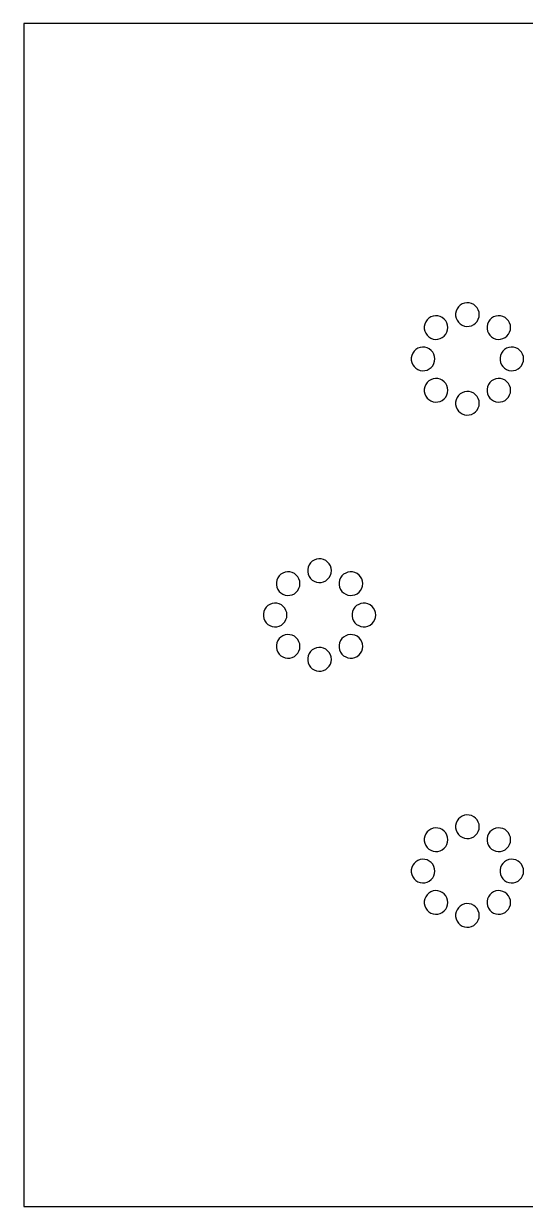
# Model space of a CAD drawing. Extents: x 100 to 900, y 100 to 900.
# Drawn here: x 100 to 439, y 100 to 900 of the extents above; entities that cross this region are included whole.
import ezdxf

# ---------------------------------------------------------------- set-up
doc = ezdxf.new("R2010")
doc.units = 0

msp = doc.modelspace()

# ---------------------------------------------------------------- linework, layer by layer
for p, q in [((900, 900), (100, 900)), ((100, 900), (100, 100)), ((392.37, 705.6), (392.04, 704.01)), ((392.04, 704.01), (392.04, 702.4)), ((393.01, 707.09), (392.37, 705.6)), ((393.93, 708.42), (393.01, 707.09)), ((395.1, 709.53), (393.93, 708.42)), ((396.48, 710.39), (395.1, 709.53)), ((397.99, 710.95), (396.48, 710.39)), ((399.59, 711.19), (397.99, 710.95)), ((401.21, 711.11), (399.59, 711.19)), ((402.78, 710.71), (401.21, 711.11)), ((404.23, 709.99), (402.78, 710.71)), ((405.51, 709), (404.23, 709.99)), ((406.57, 707.78), (405.51, 709)), ((407.35, 706.36), (406.57, 707.78)), ((407.84, 704.82), (407.35, 706.36)), ((408, 703.21), (407.84, 704.82)), ((371.15, 696.81), (370.83, 695.23)), ((371.79, 698.3), (371.15, 696.81)), ((372.72, 699.63), (371.79, 698.3)), ((373.89, 700.74), (372.72, 699.63)), ((375.26, 701.6), (373.89, 700.74)), ((376.78, 702.16), (375.26, 701.6)), ((378.38, 702.41), (376.78, 702.16)), ((380, 702.33), (378.38, 702.41)), ((381.57, 701.92), (380, 702.33)), ((383.02, 701.21), (381.57, 701.92)), ((384.3, 700.22), (383.02, 701.21)), ((385.35, 698.99), (384.3, 700.22)), ((386.14, 697.57), (385.35, 698.99)), ((386.62, 696.03), (386.14, 697.57)), ((386.79, 694.42), (386.62, 696.03)), ((392.04, 702.4), (392.37, 700.81)), ((392.37, 700.81), (393.01, 699.32)), ((393.01, 699.32), (393.93, 697.99)), ((393.93, 697.99), (395.1, 696.88)), ((395.1, 696.88), (396.48, 696.02)), ((396.48, 696.02), (397.99, 695.46)), ((402.78, 695.7), (404.23, 696.42)), ((404.23, 696.42), (405.51, 697.41)), ((405.51, 697.41), (406.57, 698.63)), ((406.57, 698.63), (407.35, 700.05)), ((407.35, 700.05), (407.84, 701.59)), ((407.84, 701.59), (408, 703.21)), ((413.58, 696.81), (413.25, 695.23)), ((414.22, 698.3), (413.58, 696.81)), ((415.14, 699.63), (414.22, 698.3)), ((416.32, 700.74), (415.14, 699.63)), ((417.69, 701.6), (416.32, 700.74)), ((419.21, 702.16), (417.69, 701.6)), ((420.81, 702.41), (419.21, 702.16)), ((422.42, 702.33), (420.81, 702.41)), ((423.99, 701.92), (422.42, 702.33)), ((425.44, 701.21), (423.99, 701.92)), ((426.72, 700.22), (425.44, 701.21)), ((427.78, 698.99), (426.72, 700.22)), ((428.56, 697.57), (427.78, 698.99)), ((429.05, 696.03), (428.56, 697.57)), ((429.21, 694.42), (429.05, 696.03)), ((370.83, 695.23), (370.83, 693.61)), ((370.83, 693.61), (371.15, 692.02)), ((371.15, 692.02), (371.79, 690.54)), ((371.79, 690.54), (372.72, 689.21)), ((372.72, 689.21), (373.89, 688.09)), ((373.89, 688.09), (375.26, 687.24)), ((383.02, 687.63), (384.3, 688.62)), ((384.3, 688.62), (385.35, 689.85)), ((385.35, 689.85), (386.14, 691.26)), ((386.14, 691.26), (386.62, 692.81)), ((386.62, 692.81), (386.79, 694.42)), ((397.99, 695.46), (399.59, 695.22)), ((399.59, 695.22), (401.21, 695.3)), ((401.21, 695.3), (402.78, 695.7)), ((413.25, 695.23), (413.25, 693.61)), ((413.25, 693.61), (413.58, 692.02)), ((413.58, 692.02), (414.22, 690.54)), ((414.22, 690.54), (415.14, 689.21)), ((415.14, 689.21), (416.32, 688.09)), ((416.32, 688.09), (417.69, 687.24)), ((425.44, 687.63), (426.72, 688.62)), ((426.72, 688.62), (427.78, 689.85)), ((427.78, 689.85), (428.56, 691.26)), ((428.56, 691.26), (429.05, 692.81)), ((429.05, 692.81), (429.21, 694.42)), ((366.48, 680.39), (365.1, 679.53)), ((367.99, 680.95), (366.48, 680.39)), ((369.59, 681.19), (367.99, 680.95)), ((371.21, 681.11), (369.59, 681.19)), ((372.78, 680.71), (371.21, 681.11)), ((374.23, 679.99), (372.78, 680.71)), ((375.26, 687.24), (376.78, 686.67)), ((376.78, 686.67), (378.38, 686.43)), ((378.38, 686.43), (380, 686.51)), ((380, 686.51), (381.57, 686.92)), ((381.57, 686.92), (383.02, 687.63)), ((417.69, 687.24), (419.21, 686.67)), ((419.21, 686.67), (420.81, 686.43)), ((420.81, 686.43), (422.42, 686.51)), ((422.42, 686.51), (423.99, 686.92)), ((423.99, 686.92), (425.44, 687.63)), ((426.48, 680.39), (425.1, 679.53)), ((427.99, 680.95), (426.48, 680.39)), ((429.59, 681.19), (427.99, 680.95)), ((431.21, 681.11), (429.59, 681.19)), ((432.78, 680.71), (431.21, 681.11)), ((434.23, 679.99), (432.78, 680.71)), ((362.37, 675.6), (362.04, 674.01)), ((362.04, 674.01), (362.04, 672.4)), ((362.04, 672.4), (362.37, 670.81)), ((363.01, 677.09), (362.37, 675.6)), ((363.93, 678.42), (363.01, 677.09)), ((365.1, 679.53), (363.93, 678.42)), ((375.51, 679), (374.23, 679.99)), ((376.57, 677.78), (375.51, 679)), ((377.35, 676.36), (376.57, 677.78)), ((377.84, 674.82), (377.35, 676.36)), ((378, 673.21), (377.84, 674.82)), ((377.84, 671.59), (378, 673.21)), ((422.37, 675.6), (422.04, 674.01)), ((422.04, 674.01), (422.04, 672.4)), ((422.04, 672.4), (422.37, 670.81)), ((423.01, 677.09), (422.37, 675.6)), ((423.93, 678.42), (423.01, 677.09)), ((425.1, 679.53), (423.93, 678.42)), ((435.51, 679), (434.23, 679.99)), ((436.57, 677.78), (435.51, 679)), ((437.35, 676.36), (436.57, 677.78)), ((437.84, 674.82), (437.35, 676.36)), ((438, 673.21), (437.84, 674.82)), ((437.84, 671.59), (438, 673.21)), ((362.37, 670.81), (363.01, 669.32)), ((363.01, 669.32), (363.93, 667.99)), ((363.93, 667.99), (365.1, 666.88)), ((365.1, 666.88), (366.48, 666.02)), ((366.48, 666.02), (367.99, 665.46)), ((367.99, 665.46), (369.59, 665.22)), ((369.59, 665.22), (371.21, 665.3)), ((371.21, 665.3), (372.78, 665.7)), ((372.78, 665.7), (374.23, 666.42)), ((374.23, 666.42), (375.51, 667.41)), ((375.51, 667.41), (376.57, 668.63)), ((376.57, 668.63), (377.35, 670.05)), ((377.35, 670.05), (377.84, 671.59)), ((422.37, 670.81), (423.01, 669.32)), ((423.01, 669.32), (423.93, 667.99)), ((423.93, 667.99), (425.1, 666.88)), ((425.1, 666.88), (426.48, 666.02)), ((426.48, 666.02), (427.99, 665.46)), ((427.99, 665.46), (429.59, 665.22)), ((429.59, 665.22), (431.21, 665.3)), ((431.21, 665.3), (432.78, 665.7)), ((432.78, 665.7), (434.23, 666.42)), ((434.23, 666.42), (435.51, 667.41)), ((435.51, 667.41), (436.57, 668.63)), ((436.57, 668.63), (437.35, 670.05)), ((437.35, 670.05), (437.84, 671.59)), ((372.72, 657.2), (371.79, 655.87)), ((373.89, 658.32), (372.72, 657.2)), ((375.26, 659.17), (373.89, 658.32)), ((376.78, 659.74), (375.26, 659.17)), ((378.38, 659.98), (376.78, 659.74)), ((380, 659.9), (378.38, 659.98)), ((381.57, 659.49), (380, 659.9)), ((383.02, 658.78), (381.57, 659.49)), ((384.3, 657.79), (383.02, 658.78)), ((385.35, 656.56), (384.3, 657.79)), ((386.14, 655.15), (385.35, 656.56)), ((415.14, 657.2), (414.22, 655.87)), ((416.32, 658.32), (415.14, 657.2)), ((417.69, 659.17), (416.32, 658.32)), ((419.21, 659.74), (417.69, 659.17)), ((420.81, 659.98), (419.21, 659.74)), ((422.42, 659.9), (420.81, 659.98)), ((423.99, 659.49), (422.42, 659.9)), ((425.44, 658.78), (423.99, 659.49)), ((426.72, 657.79), (425.44, 658.78)), ((427.78, 656.56), (426.72, 657.79)), ((428.56, 655.15), (427.78, 656.56)), ((371.15, 654.39), (370.83, 652.8)), ((370.83, 652.8), (370.83, 651.18)), ((370.83, 651.18), (371.15, 649.6)), ((371.79, 655.87), (371.15, 654.39)), ((371.15, 649.6), (371.79, 648.11)), ((371.79, 648.11), (372.72, 646.78)), ((385.35, 647.42), (386.14, 648.84)), ((386.62, 653.6), (386.14, 655.15)), ((386.14, 648.84), (386.62, 650.38)), ((386.79, 651.99), (386.62, 653.6)), ((386.62, 650.38), (386.79, 651.99)), ((393.93, 648.42), (393.01, 647.09)), ((395.1, 649.53), (393.93, 648.42)), ((396.48, 650.39), (395.1, 649.53)), ((397.99, 650.95), (396.48, 650.39)), ((399.59, 651.19), (397.99, 650.95)), ((401.21, 651.11), (399.59, 651.19)), ((402.78, 650.71), (401.21, 651.11)), ((404.23, 649.99), (402.78, 650.71)), ((405.51, 649), (404.23, 649.99)), ((406.57, 647.78), (405.51, 649)), ((413.58, 654.39), (413.25, 652.8)), ((413.25, 652.8), (413.25, 651.18)), ((413.25, 651.18), (413.58, 649.6)), ((414.22, 655.87), (413.58, 654.39)), ((413.58, 649.6), (414.22, 648.11)), ((414.22, 648.11), (415.14, 646.78)), ((427.78, 647.42), (428.56, 648.84)), ((429.05, 653.6), (428.56, 655.15)), ((428.56, 648.84), (429.05, 650.38)), ((429.21, 651.99), (429.05, 653.6)), ((429.05, 650.38), (429.21, 651.99)), ((372.72, 646.78), (373.89, 645.67)), ((373.89, 645.67), (375.26, 644.81)), ((375.26, 644.81), (376.78, 644.25)), ((376.78, 644.25), (378.38, 644)), ((378.38, 644), (380, 644.08)), ((380, 644.08), (381.57, 644.49)), ((381.57, 644.49), (383.02, 645.2)), ((383.02, 645.2), (384.3, 646.19)), ((384.3, 646.19), (385.35, 647.42)), ((392.37, 645.6), (392.04, 644.01)), ((392.04, 644.01), (392.04, 642.4)), ((392.04, 642.4), (392.37, 640.81)), ((393.01, 647.09), (392.37, 645.6)), ((392.37, 640.81), (393.01, 639.32)), ((407.35, 646.36), (406.57, 647.78)), ((406.57, 638.63), (407.35, 640.05)), ((407.84, 644.82), (407.35, 646.36)), ((407.35, 640.05), (407.84, 641.59)), ((408, 643.21), (407.84, 644.82)), ((407.84, 641.59), (408, 643.21)), ((415.14, 646.78), (416.32, 645.67)), ((416.32, 645.67), (417.69, 644.81)), ((417.69, 644.81), (419.21, 644.25)), ((419.21, 644.25), (420.81, 644)), ((420.81, 644), (422.42, 644.08)), ((422.42, 644.08), (423.99, 644.49)), ((423.99, 644.49), (425.44, 645.2)), ((425.44, 645.2), (426.72, 646.19)), ((426.72, 646.19), (427.78, 647.42)), ((393.01, 639.32), (393.93, 637.99)), ((393.93, 637.99), (395.1, 636.88)), ((395.1, 636.88), (396.48, 636.02)), ((396.48, 636.02), (397.99, 635.46)), ((397.99, 635.46), (399.59, 635.22)), ((399.59, 635.22), (401.21, 635.3)), ((401.21, 635.3), (402.78, 635.7)), ((402.78, 635.7), (404.23, 636.42)), ((404.23, 636.42), (405.51, 637.41)), ((405.51, 637.41), (406.57, 638.63)), ((295.1, 536.33), (293.93, 535.21)), ((296.48, 537.18), (295.1, 536.33)), ((297.99, 537.74), (296.48, 537.18)), ((299.59, 537.99), (297.99, 537.74)), ((301.21, 537.91), (299.59, 537.99)), ((302.78, 537.5), (301.21, 537.91)), ((304.23, 536.79), (302.78, 537.5)), ((305.51, 535.8), (304.23, 536.79)), ((275.26, 528.4), (273.89, 527.54)), ((276.78, 528.96), (275.26, 528.4)), ((278.38, 529.2), (276.78, 528.96)), ((280, 529.12), (278.38, 529.2)), ((281.57, 528.72), (280, 529.12)), ((283.02, 528), (281.57, 528.72)), ((284.3, 527.01), (283.02, 528)), ((292.37, 532.39), (292.04, 530.81)), ((292.04, 530.81), (292.04, 529.19)), ((292.04, 529.19), (292.37, 527.61)), ((293.01, 533.88), (292.37, 532.39)), ((293.93, 535.21), (293.01, 533.88)), ((306.57, 534.57), (305.51, 535.8)), ((307.35, 533.15), (306.57, 534.57)), ((307.84, 531.61), (307.35, 533.15)), ((307.35, 526.85), (307.84, 528.39)), ((308, 530), (307.84, 531.61)), ((307.84, 528.39), (308, 530)), ((317.69, 528.4), (316.32, 527.54)), ((319.21, 528.96), (317.69, 528.4)), ((320.81, 529.2), (319.21, 528.96)), ((322.42, 529.12), (320.81, 529.2)), ((323.99, 528.72), (322.42, 529.12)), ((325.44, 528), (323.99, 528.72)), ((326.72, 527.01), (325.44, 528)), ((271.15, 523.61), (270.83, 522.02)), ((270.83, 522.02), (270.83, 520.4)), ((270.83, 520.4), (271.15, 518.82)), ((271.79, 525.1), (271.15, 523.61)), ((272.72, 526.42), (271.79, 525.1)), ((273.89, 527.54), (272.72, 526.42)), ((285.35, 525.78), (284.3, 527.01)), ((286.14, 524.37), (285.35, 525.78)), ((286.62, 522.82), (286.14, 524.37)), ((286.79, 521.21), (286.62, 522.82)), ((286.62, 519.6), (286.79, 521.21)), ((292.37, 527.61), (293.01, 526.12)), ((293.01, 526.12), (293.93, 524.79)), ((293.93, 524.79), (295.1, 523.67)), ((295.1, 523.67), (296.48, 522.82)), ((296.48, 522.82), (297.99, 522.26)), ((297.99, 522.26), (299.59, 522.01)), ((299.59, 522.01), (301.21, 522.09)), ((301.21, 522.09), (302.78, 522.5)), ((302.78, 522.5), (304.23, 523.21)), ((304.23, 523.21), (305.51, 524.2)), ((305.51, 524.2), (306.57, 525.43)), ((306.57, 525.43), (307.35, 526.85)), ((313.58, 523.61), (313.25, 522.02)), ((313.25, 522.02), (313.25, 520.4)), ((313.25, 520.4), (313.58, 518.82)), ((314.22, 525.1), (313.58, 523.61)), ((315.14, 526.42), (314.22, 525.1)), ((316.32, 527.54), (315.14, 526.42)), ((327.78, 525.78), (326.72, 527.01)), ((328.56, 524.37), (327.78, 525.78)), ((329.05, 522.82), (328.56, 524.37)), ((329.21, 521.21), (329.05, 522.82)), ((329.05, 519.6), (329.21, 521.21)), ((271.15, 518.82), (271.79, 517.33)), ((271.79, 517.33), (272.72, 516)), ((272.72, 516), (273.89, 514.89)), ((273.89, 514.89), (275.26, 514.03)), ((275.26, 514.03), (276.78, 513.47)), ((276.78, 513.47), (278.38, 513.22)), ((278.38, 513.22), (280, 513.31)), ((280, 513.31), (281.57, 513.71)), ((281.57, 513.71), (283.02, 514.42)), ((283.02, 514.42), (284.3, 515.41)), ((284.3, 515.41), (285.35, 516.64)), ((285.35, 516.64), (286.14, 518.06)), ((286.14, 518.06), (286.62, 519.6)), ((313.58, 518.82), (314.22, 517.33)), ((314.22, 517.33), (315.14, 516)), ((315.14, 516), (316.32, 514.89)), ((316.32, 514.89), (317.69, 514.03)), ((317.69, 514.03), (319.21, 513.47)), ((319.21, 513.47), (320.81, 513.22)), ((320.81, 513.22), (322.42, 513.31)), ((322.42, 513.31), (323.99, 513.71)), ((323.99, 513.71), (325.44, 514.42)), ((325.44, 514.42), (326.72, 515.41)), ((326.72, 515.41), (327.78, 516.64)), ((327.78, 516.64), (328.56, 518.06)), ((328.56, 518.06), (329.05, 519.6)), ((263.93, 505.21), (263.01, 503.88)), ((265.1, 506.33), (263.93, 505.21)), ((266.48, 507.18), (265.1, 506.33)), ((267.99, 507.74), (266.48, 507.18)), ((269.59, 507.99), (267.99, 507.74)), ((271.21, 507.91), (269.59, 507.99)), ((272.78, 507.5), (271.21, 507.91)), ((274.23, 506.79), (272.78, 507.5)), ((275.51, 505.8), (274.23, 506.79)), ((276.57, 504.57), (275.51, 505.8)), ((277.35, 503.15), (276.57, 504.57)), ((323.93, 505.21), (323.01, 503.88)), ((325.1, 506.33), (323.93, 505.21)), ((326.48, 507.18), (325.1, 506.33)), ((327.99, 507.74), (326.48, 507.18)), ((329.59, 507.99), (327.99, 507.74)), ((331.21, 507.91), (329.59, 507.99)), ((332.78, 507.5), (331.21, 507.91)), ((334.23, 506.79), (332.78, 507.5)), ((335.51, 505.8), (334.23, 506.79)), ((336.57, 504.57), (335.51, 505.8)), ((337.35, 503.15), (336.57, 504.57)), ((262.37, 502.39), (262.04, 500.81)), ((262.04, 500.81), (262.04, 499.19)), ((262.04, 499.19), (262.37, 497.61)), ((263.01, 503.88), (262.37, 502.39)), ((262.37, 497.61), (263.01, 496.12)), ((263.01, 496.12), (263.93, 494.79)), ((276.57, 495.43), (277.35, 496.85)), ((277.84, 501.61), (277.35, 503.15)), ((277.35, 496.85), (277.84, 498.39)), ((278, 500), (277.84, 501.61)), ((277.84, 498.39), (278, 500)), ((322.37, 502.39), (322.04, 500.81)), ((322.04, 500.81), (322.04, 499.19)), ((322.04, 499.19), (322.37, 497.61)), ((323.01, 503.88), (322.37, 502.39)), ((322.37, 497.61), (323.01, 496.12)), ((323.01, 496.12), (323.93, 494.79)), ((336.57, 495.43), (337.35, 496.85)), ((337.84, 501.61), (337.35, 503.15)), ((337.35, 496.85), (337.84, 498.39)), ((338, 500), (337.84, 501.61)), ((337.84, 498.39), (338, 500)), ((263.93, 494.79), (265.1, 493.67)), ((265.1, 493.67), (266.48, 492.82)), ((266.48, 492.82), (267.99, 492.26)), ((267.99, 492.26), (269.59, 492.01)), ((269.59, 492.01), (271.21, 492.09)), ((271.21, 492.09), (272.78, 492.5)), ((272.78, 492.5), (274.23, 493.21)), ((274.23, 493.21), (275.51, 494.2)), ((275.51, 494.2), (276.57, 495.43)), ((323.93, 494.79), (325.1, 493.67)), ((325.1, 493.67), (326.48, 492.82)), ((326.48, 492.82), (327.99, 492.26)), ((327.99, 492.26), (329.59, 492.01)), ((329.59, 492.01), (331.21, 492.09)), ((331.21, 492.09), (332.78, 492.5)), ((332.78, 492.5), (334.23, 493.21)), ((334.23, 493.21), (335.51, 494.2)), ((335.51, 494.2), (336.57, 495.43)), ((271.15, 481.18), (270.83, 479.6)), ((271.79, 482.67), (271.15, 481.18)), ((272.72, 484), (271.79, 482.67)), ((273.89, 485.11), (272.72, 484)), ((275.26, 485.97), (273.89, 485.11)), ((276.78, 486.53), (275.26, 485.97)), ((278.38, 486.78), (276.78, 486.53)), ((280, 486.69), (278.38, 486.78)), ((281.57, 486.29), (280, 486.69)), ((283.02, 485.58), (281.57, 486.29)), ((284.3, 484.59), (283.02, 485.58)), ((285.35, 483.36), (284.3, 484.59)), ((286.14, 481.94), (285.35, 483.36)), ((286.62, 480.4), (286.14, 481.94)), ((286.79, 478.79), (286.62, 480.4)), ((313.58, 481.18), (313.25, 479.6)), ((314.22, 482.67), (313.58, 481.18)), ((315.14, 484), (314.22, 482.67)), ((316.32, 485.11), (315.14, 484)), ((317.69, 485.97), (316.32, 485.11)), ((319.21, 486.53), (317.69, 485.97)), ((320.81, 486.78), (319.21, 486.53)), ((322.42, 486.69), (320.81, 486.78)), ((323.99, 486.29), (322.42, 486.69)), ((325.44, 485.58), (323.99, 486.29)), ((326.72, 484.59), (325.44, 485.58)), ((327.78, 483.36), (326.72, 484.59)), ((328.56, 481.94), (327.78, 483.36)), ((329.05, 480.4), (328.56, 481.94)), ((329.21, 478.79), (329.05, 480.4)), ((270.83, 479.6), (270.83, 477.98)), ((270.83, 477.98), (271.15, 476.39)), ((271.15, 476.39), (271.79, 474.9)), ((271.79, 474.9), (272.72, 473.58)), ((272.72, 473.58), (273.89, 472.46)), ((273.89, 472.46), (275.26, 471.6)), ((283.02, 472), (284.3, 472.99)), ((284.3, 472.99), (285.35, 474.22)), ((285.35, 474.22), (286.14, 475.63)), ((286.14, 475.63), (286.62, 477.18)), ((286.62, 477.18), (286.79, 478.79)), ((292.37, 472.39), (292.04, 470.81)), ((293.01, 473.88), (292.37, 472.39)), ((293.93, 475.21), (293.01, 473.88)), ((295.1, 476.33), (293.93, 475.21)), ((296.48, 477.18), (295.1, 476.33)), ((297.99, 477.74), (296.48, 477.18)), ((299.59, 477.99), (297.99, 477.74)), ((301.21, 477.91), (299.59, 477.99)), ((302.78, 477.5), (301.21, 477.91)), ((304.23, 476.79), (302.78, 477.5)), ((305.51, 475.8), (304.23, 476.79)), ((306.57, 474.57), (305.51, 475.8)), ((307.35, 473.15), (306.57, 474.57)), ((307.84, 471.61), (307.35, 473.15)), ((313.25, 479.6), (313.25, 477.98)), ((313.25, 477.98), (313.58, 476.39)), ((313.58, 476.39), (314.22, 474.9)), ((314.22, 474.9), (315.14, 473.58)), ((315.14, 473.58), (316.32, 472.46)), ((316.32, 472.46), (317.69, 471.6)), ((325.44, 472), (326.72, 472.99)), ((326.72, 472.99), (327.78, 474.22)), ((327.78, 474.22), (328.56, 475.63)), ((328.56, 475.63), (329.05, 477.18)), ((329.05, 477.18), (329.21, 478.79)), ((275.26, 471.6), (276.78, 471.04)), ((276.78, 471.04), (278.38, 470.8)), ((278.38, 470.8), (280, 470.88)), ((280, 470.88), (281.57, 471.28)), ((281.57, 471.28), (283.02, 472)), ((292.04, 470.81), (292.04, 469.19)), ((292.04, 469.19), (292.37, 467.61)), ((292.37, 467.61), (293.01, 466.12)), ((293.01, 466.12), (293.93, 464.79)), ((293.93, 464.79), (295.1, 463.67)), ((304.23, 463.21), (305.51, 464.2)), ((305.51, 464.2), (306.57, 465.43)), ((306.57, 465.43), (307.35, 466.85)), ((307.35, 466.85), (307.84, 468.39)), ((308, 470), (307.84, 471.61)), ((307.84, 468.39), (308, 470)), ((317.69, 471.6), (319.21, 471.04)), ((319.21, 471.04), (320.81, 470.8)), ((320.81, 470.8), (322.42, 470.88)), ((322.42, 470.88), (323.99, 471.28)), ((323.99, 471.28), (325.44, 472)), ((295.1, 463.67), (296.48, 462.82)), ((296.48, 462.82), (297.99, 462.26)), ((297.99, 462.26), (299.59, 462.01)), ((299.59, 462.01), (301.21, 462.09)), ((301.21, 462.09), (302.78, 462.5)), ((302.78, 462.5), (304.23, 463.21)), ((393.01, 360.68), (392.37, 359.19)), ((393.93, 362.01), (393.01, 360.68)), ((395.1, 363.12), (393.93, 362.01)), ((396.48, 363.98), (395.1, 363.12)), ((397.99, 364.54), (396.48, 363.98)), ((399.59, 364.78), (397.99, 364.54)), ((401.21, 364.7), (399.59, 364.78)), ((402.78, 364.3), (401.21, 364.7)), ((404.23, 363.58), (402.78, 364.3)), ((405.51, 362.59), (404.23, 363.58)), ((406.57, 361.37), (405.51, 362.59)), ((407.35, 359.95), (406.57, 361.37)), ((372.72, 353.22), (371.79, 351.89)), ((373.89, 354.33), (372.72, 353.22)), ((375.26, 355.19), (373.89, 354.33)), ((376.78, 355.75), (375.26, 355.19)), ((378.38, 356), (376.78, 355.75)), ((380, 355.92), (378.38, 356)), ((381.57, 355.51), (380, 355.92)), ((383.02, 354.8), (381.57, 355.51)), ((384.3, 353.81), (383.02, 354.8)), ((385.35, 352.58), (384.3, 353.81)), ((386.14, 351.16), (385.35, 352.58)), ((392.37, 359.19), (392.04, 357.6)), ((392.04, 357.6), (392.04, 355.99)), ((392.04, 355.99), (392.37, 354.4)), ((392.37, 354.4), (393.01, 352.91)), ((393.01, 352.91), (393.93, 351.58)), ((405.51, 351), (406.57, 352.22)), ((406.57, 352.22), (407.35, 353.64)), ((407.84, 358.41), (407.35, 359.95)), ((407.35, 353.64), (407.84, 355.18)), ((408, 356.79), (407.84, 358.41)), ((407.84, 355.18), (408, 356.79)), ((415.14, 353.22), (414.22, 351.89)), ((416.32, 354.33), (415.14, 353.22)), ((417.69, 355.19), (416.32, 354.33)), ((419.21, 355.75), (417.69, 355.19)), ((420.81, 356), (419.21, 355.75)), ((422.42, 355.92), (420.81, 356)), ((423.99, 355.51), (422.42, 355.92)), ((425.44, 354.8), (423.99, 355.51)), ((426.72, 353.81), (425.44, 354.8)), ((427.78, 352.58), (426.72, 353.81)), ((428.56, 351.16), (427.78, 352.58)), ((371.15, 350.4), (370.83, 348.82)), ((370.83, 348.82), (370.83, 347.2)), ((370.83, 347.2), (371.15, 345.61)), ((371.79, 351.89), (371.15, 350.4)), ((371.15, 345.61), (371.79, 344.13)), ((371.79, 344.13), (372.72, 342.8)), ((385.35, 343.44), (386.14, 344.85)), ((386.62, 349.62), (386.14, 351.16)), ((386.14, 344.85), (386.62, 346.4)), ((386.79, 348.01), (386.62, 349.62)), ((386.62, 346.4), (386.79, 348.01)), ((393.93, 351.58), (395.1, 350.47)), ((395.1, 350.47), (396.48, 349.61)), ((396.48, 349.61), (397.99, 349.05)), ((397.99, 349.05), (399.59, 348.81)), ((399.59, 348.81), (401.21, 348.89)), ((401.21, 348.89), (402.78, 349.29)), ((402.78, 349.29), (404.23, 350.01)), ((404.23, 350.01), (405.51, 351)), ((413.58, 350.4), (413.25, 348.82)), ((413.25, 348.82), (413.25, 347.2)), ((413.25, 347.2), (413.58, 345.61)), ((414.22, 351.89), (413.58, 350.4)), ((413.58, 345.61), (414.22, 344.13)), ((414.22, 344.13), (415.14, 342.8)), ((427.78, 343.44), (428.56, 344.85)), ((429.05, 349.62), (428.56, 351.16)), ((428.56, 344.85), (429.05, 346.4)), ((429.21, 348.01), (429.05, 349.62)), ((429.05, 346.4), (429.21, 348.01)), ((372.72, 342.8), (373.89, 341.68)), ((373.89, 341.68), (375.26, 340.83)), ((375.26, 340.83), (376.78, 340.26)), ((376.78, 340.26), (378.38, 340.02)), ((378.38, 340.02), (380, 340.1)), ((380, 340.1), (381.57, 340.51)), ((381.57, 340.51), (383.02, 341.22)), ((383.02, 341.22), (384.3, 342.21)), ((384.3, 342.21), (385.35, 343.44)), ((415.14, 342.8), (416.32, 341.68)), ((416.32, 341.68), (417.69, 340.83)), ((417.69, 340.83), (419.21, 340.26)), ((419.21, 340.26), (420.81, 340.02)), ((420.81, 340.02), (422.42, 340.1)), ((422.42, 340.1), (423.99, 340.51)), ((423.99, 340.51), (425.44, 341.22)), ((425.44, 341.22), (426.72, 342.21)), ((426.72, 342.21), (427.78, 343.44)), ((362.37, 329.19), (362.04, 327.6)), ((363.01, 330.68), (362.37, 329.19)), ((363.93, 332.01), (363.01, 330.68)), ((365.1, 333.12), (363.93, 332.01)), ((366.48, 333.98), (365.1, 333.12)), ((367.99, 334.54), (366.48, 333.98)), ((369.59, 334.78), (367.99, 334.54)), ((371.21, 334.7), (369.59, 334.78)), ((372.78, 334.3), (371.21, 334.7)), ((374.23, 333.58), (372.78, 334.3)), ((375.51, 332.59), (374.23, 333.58)), ((376.57, 331.37), (375.51, 332.59)), ((377.35, 329.95), (376.57, 331.37)), ((377.84, 328.41), (377.35, 329.95)), ((378, 326.79), (377.84, 328.41)), ((422.37, 329.19), (422.04, 327.6)), ((423.01, 330.68), (422.37, 329.19)), ((423.93, 332.01), (423.01, 330.68)), ((425.1, 333.12), (423.93, 332.01)), ((426.48, 333.98), (425.1, 333.12)), ((427.99, 334.54), (426.48, 333.98)), ((429.59, 334.78), (427.99, 334.54)), ((431.21, 334.7), (429.59, 334.78)), ((432.78, 334.3), (431.21, 334.7)), ((434.23, 333.58), (432.78, 334.3)), ((435.51, 332.59), (434.23, 333.58)), ((436.57, 331.37), (435.51, 332.59)), ((437.35, 329.95), (436.57, 331.37)), ((437.84, 328.41), (437.35, 329.95)), ((438, 326.79), (437.84, 328.41)), ((362.04, 327.6), (362.04, 325.99)), ((362.04, 325.99), (362.37, 324.4)), ((362.37, 324.4), (363.01, 322.91)), ((363.01, 322.91), (363.93, 321.58)), ((363.93, 321.58), (365.1, 320.47)), ((365.1, 320.47), (366.48, 319.61)), ((372.78, 319.29), (374.23, 320.01)), ((374.23, 320.01), (375.51, 321)), ((375.51, 321), (376.57, 322.22)), ((376.57, 322.22), (377.35, 323.64)), ((377.35, 323.64), (377.84, 325.18)), ((377.84, 325.18), (378, 326.79)), ((422.04, 327.6), (422.04, 325.99)), ((422.04, 325.99), (422.37, 324.4)), ((422.37, 324.4), (423.01, 322.91)), ((423.01, 322.91), (423.93, 321.58)), ((423.93, 321.58), (425.1, 320.47)), ((425.1, 320.47), (426.48, 319.61)), ((432.78, 319.29), (434.23, 320.01)), ((434.23, 320.01), (435.51, 321)), ((435.51, 321), (436.57, 322.22)), ((436.57, 322.22), (437.35, 323.64)), ((437.35, 323.64), (437.84, 325.18)), ((437.84, 325.18), (438, 326.79)), ((366.48, 319.61), (367.99, 319.05)), ((367.99, 319.05), (369.59, 318.81)), ((369.59, 318.81), (371.21, 318.89)), ((371.21, 318.89), (372.78, 319.29)), ((375.26, 312.76), (373.89, 311.91)), ((376.78, 313.33), (375.26, 312.76)), ((378.38, 313.57), (376.78, 313.33)), ((380, 313.49), (378.38, 313.57)), ((381.57, 313.08), (380, 313.49)), ((383.02, 312.37), (381.57, 313.08)), ((384.3, 311.38), (383.02, 312.37)), ((417.69, 312.76), (416.32, 311.91)), ((419.21, 313.33), (417.69, 312.76)), ((420.81, 313.57), (419.21, 313.33)), ((422.42, 313.49), (420.81, 313.57)), ((423.99, 313.08), (422.42, 313.49)), ((425.44, 312.37), (423.99, 313.08)), ((426.72, 311.38), (425.44, 312.37)), ((426.48, 319.61), (427.99, 319.05)), ((427.99, 319.05), (429.59, 318.81)), ((429.59, 318.81), (431.21, 318.89)), ((431.21, 318.89), (432.78, 319.29)), ((371.15, 307.98), (370.83, 306.39)), ((370.83, 306.39), (370.83, 304.77)), ((370.83, 304.77), (371.15, 303.19)), ((371.79, 309.46), (371.15, 307.98)), ((372.72, 310.79), (371.79, 309.46)), ((373.89, 311.91), (372.72, 310.79)), ((385.35, 310.15), (384.3, 311.38)), ((386.14, 308.74), (385.35, 310.15)), ((386.62, 307.19), (386.14, 308.74)), ((386.79, 305.58), (386.62, 307.19)), ((386.62, 303.97), (386.79, 305.58)), ((397.99, 304.54), (396.48, 303.98)), ((399.59, 304.78), (397.99, 304.54)), ((401.21, 304.7), (399.59, 304.78)), ((402.78, 304.3), (401.21, 304.7)), ((404.23, 303.58), (402.78, 304.3)), ((413.58, 307.98), (413.25, 306.39)), ((413.25, 306.39), (413.25, 304.77)), ((413.25, 304.77), (413.58, 303.19)), ((414.22, 309.46), (413.58, 307.98)), ((415.14, 310.79), (414.22, 309.46)), ((416.32, 311.91), (415.14, 310.79)), ((427.78, 310.15), (426.72, 311.38)), ((428.56, 308.74), (427.78, 310.15)), ((429.05, 307.19), (428.56, 308.74)), ((429.21, 305.58), (429.05, 307.19)), ((429.05, 303.97), (429.21, 305.58)), ((371.15, 303.19), (371.79, 301.7)), ((371.79, 301.7), (372.72, 300.37)), ((372.72, 300.37), (373.89, 299.26)), ((373.89, 299.26), (375.26, 298.4)), ((375.26, 298.4), (376.78, 297.84)), ((376.78, 297.84), (378.38, 297.59)), ((378.38, 297.59), (380, 297.67)), ((380, 297.67), (381.57, 298.08)), ((381.57, 298.08), (383.02, 298.79)), ((383.02, 298.79), (384.3, 299.78)), ((384.3, 299.78), (385.35, 301.01)), ((385.35, 301.01), (386.14, 302.43)), ((386.14, 302.43), (386.62, 303.97)), ((392.37, 299.19), (392.04, 297.6)), ((392.04, 297.6), (392.04, 295.99)), ((393.01, 300.68), (392.37, 299.19)), ((393.93, 302.01), (393.01, 300.68)), ((395.1, 303.12), (393.93, 302.01)), ((396.48, 303.98), (395.1, 303.12)), ((405.51, 302.59), (404.23, 303.58)), ((406.57, 301.37), (405.51, 302.59)), ((407.35, 299.95), (406.57, 301.37)), ((407.84, 298.41), (407.35, 299.95)), ((408, 296.79), (407.84, 298.41)), ((407.84, 295.18), (408, 296.79)), ((413.58, 303.19), (414.22, 301.7)), ((414.22, 301.7), (415.14, 300.37)), ((415.14, 300.37), (416.32, 299.26)), ((416.32, 299.26), (417.69, 298.4)), ((417.69, 298.4), (419.21, 297.84)), ((419.21, 297.84), (420.81, 297.59)), ((420.81, 297.59), (422.42, 297.67)), ((422.42, 297.67), (423.99, 298.08)), ((423.99, 298.08), (425.44, 298.79)), ((425.44, 298.79), (426.72, 299.78)), ((426.72, 299.78), (427.78, 301.01)), ((427.78, 301.01), (428.56, 302.43)), ((428.56, 302.43), (429.05, 303.97)), ((392.04, 295.99), (392.37, 294.4)), ((392.37, 294.4), (393.01, 292.91)), ((393.01, 292.91), (393.93, 291.58)), ((393.93, 291.58), (395.1, 290.47)), ((395.1, 290.47), (396.48, 289.61)), ((396.48, 289.61), (397.99, 289.05)), ((397.99, 289.05), (399.59, 288.81)), ((399.59, 288.81), (401.21, 288.89)), ((401.21, 288.89), (402.78, 289.29)), ((402.78, 289.29), (404.23, 290.01)), ((404.23, 290.01), (405.51, 291)), ((405.51, 291), (406.57, 292.22)), ((406.57, 292.22), (407.35, 293.64)), ((407.35, 293.64), (407.84, 295.18)), ((100, 100), (900, 100))]:
    msp.add_line(p, q)

doc.saveas('drawing.dxf')
